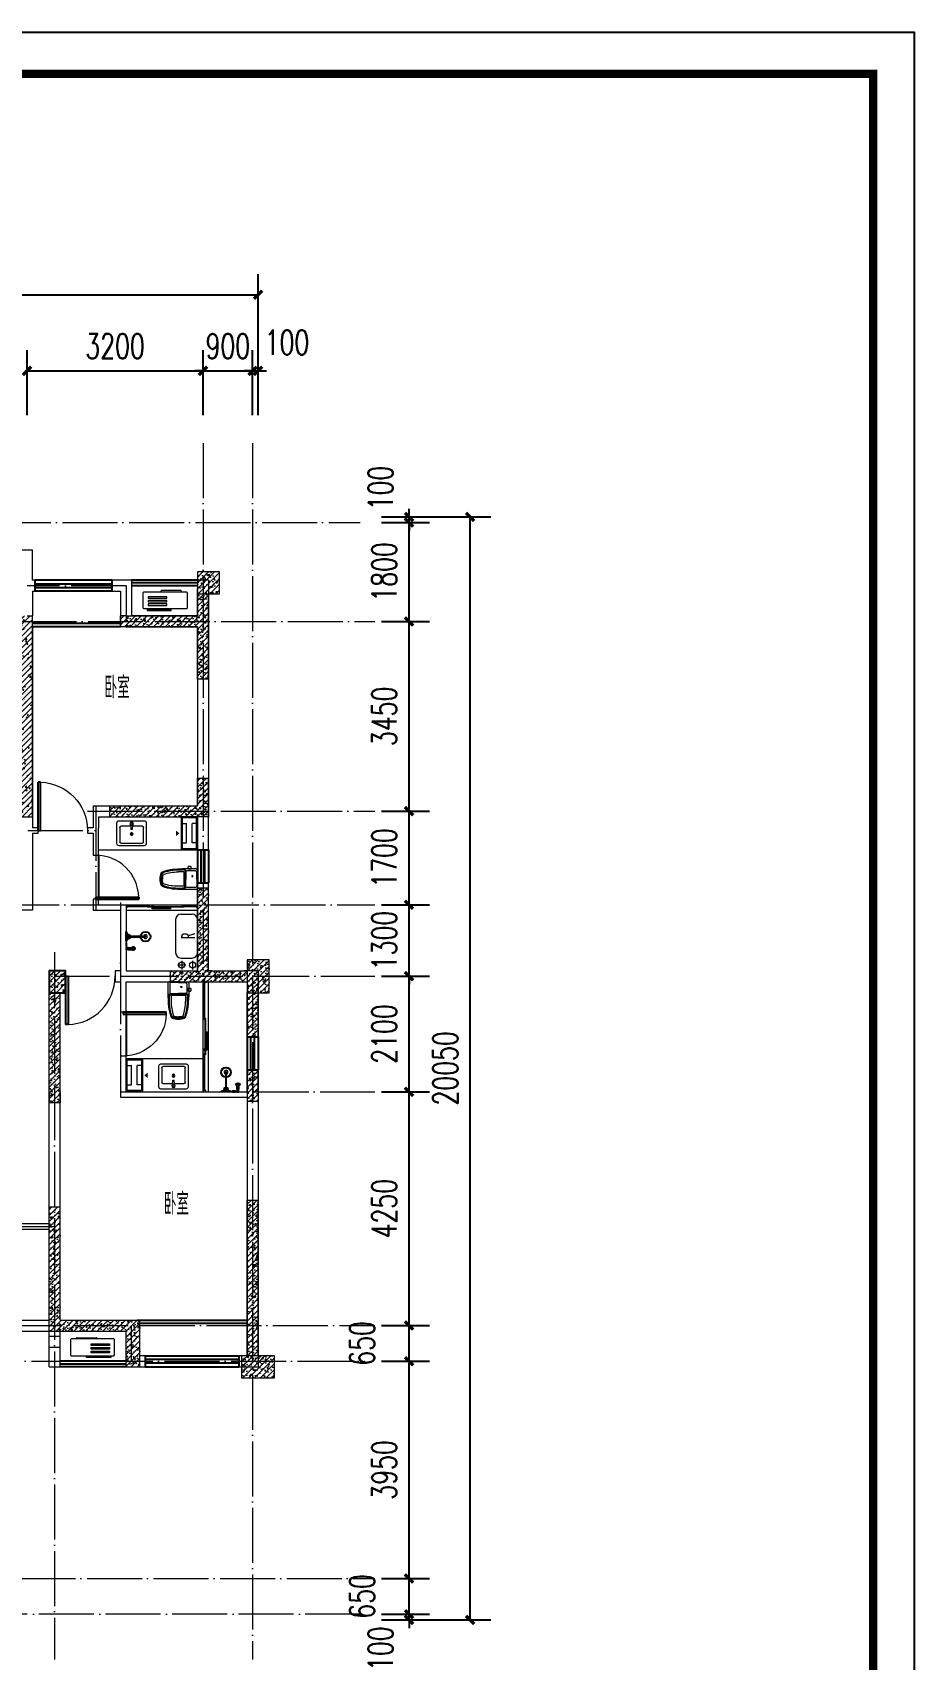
# Model space of a CAD drawing. Extents: x -50454 to 66757, y -11026 to 33524.
# Drawn here: x 50727 to 66757, y 3947 to 33524 of the extents above; entities that cross this region are included whole.
import ezdxf
from ezdxf.enums import TextEntityAlignment as Align

# ---------------------------------------------------------------- set-up
doc = ezdxf.new("R2010")
doc.units = 0
doc.header["$LTSCALE"] = 1000
doc.header["$MEASUREMENT"] = 0
doc.linetypes.add('DOTE', pattern=[2.42, 2, -0.2, 0.02, -0.2])
doc.layers.get('0').update_dxf_attribs({"linetype": 'CONTINUOUS'})
doc.layers.get('Defpoints').update_dxf_attribs({"linetype": 'CONTINUOUS'})
for name, color, linetype in [('COLUMN', 2, 'CONTINUOUS'), ('fd', 4, 'CONTINUOUS'), ('PUB_DIM', 3, 'CONTINUOUS'), ('PUB_TEXT', 7, 'CONTINUOUS'), ('PUB_TITLE', 4, 'CONTINUOUS'), ('RAIL', 163, 'CONTINUOUS'), ('WINDOW', 4, 'CONTINUOUS'), ('立面', 33, 'CONTINUOUS')]:
    doc.layers.add(name, color=color, linetype=linetype)
for name, color, linetype, lineweight in [('DOTE', 1, 'DOTE', 0), ('WALL', 2, 'CONTINUOUS', 20), ('五金', 136, 'CONTINUOUS', 9), ('剪力墙', 2, 'CONTINUOUS', 15), ('剪力墙填充', 8, 'CONTINUOUS', 15), ('家具', 9, 'CONTINUOUS', 9), ('洁具', 8, 'CONTINUOUS', 9), ('看线', 5, 'CONTINUOUS', 0)]:
    doc.layers.add(name, color=color, linetype=linetype, lineweight=lineweight)
doc.styles.add('_TCH_SPACE', font='SIMPLEX', dxfattribs={"bigfont": 'GBCBIG'})
doc.styles.add('DIM_FONT', font='SIMPLEX', dxfattribs={"width": 0.7, "bigfont": 'GBCBIG'})
doc.styles.add('HZ', font='SimSun.ttf', dxfattribs={"width": 0.8, "height": 1.2})
doc.dimstyles.new('DIMN150', dxfattribs={"dimscale": 1.5, "dimtxt": 300, "dimasz": 100, "dimexe": 250, "dimexo": 300, "dimgap": 150, "dimtad": 1, "dimdec": 0, "dimzin": 0, "dimdsep": 46, "dimtxsty": 'DIM_FONT', "dimblk": 'ARCHTICK', "dimcen": 0.09, "dimclrt": 7, "dimazin": 2, "dimtfac": 1, "dimtdec": 0, "dimtix": 1, "dimtmove": 2, "dimatfit": 3, "dimfxl": 0, "dimtolj": 1, "dimtzin": 0, "dimarcsym": 0})
pattern_1 = [(45, (-1550, -18500), (-53.03301, 53.03301), []), (50, (-1550, -18500), (215.17805, -18.82564), [22.5, -247.5]), (355, (-1550, -18500), (-41.6254, 225.6576), [18, -198]), (100.4514, (-1532.07, -18501.57), (173.5528, 206.8319), [19.1221, -210.3426]), (46.1842, (-1550, -18440), (320.1723, -49.6557), [33.75, -371.25]), (96.6356, (-1523.32, -18444.14), (280.3988, 292.2354), [28.683, -315.514]), (351.1842, (-1550, -18440), (280.3986, 292.2356), [27, -297]), (21, (-1520, -18455), (179.0721, -120.7857), [22.5, -247.5]), (326, (-1520, -18455), (72.9946, 217.545), [18, -198]), (71.4514, (-1505.08, -18465.07), (252.0668, 96.7591), [19.1221, -210.3426]), (37.5, (-1550, -18500), (3.64796, 99.86816), [0, -195.6, 0, -201, 0, -198.75]), (7.5, (-1550, -18500), (78.92086, 118.3235), [0, -114.6, 0, -191.1, 0, -75.75]), (327.5, (-1616.9, -18500), (160.14673, -6.76646), [0, -75, 0, -234, 0, -310.5]), (317.5, (-1646.9, -18500), (174.95585, 30.0315), [0, -97.5, 0, -155.4, 0, -220.5])]

# ---------------------------------------------------------------- blocks, each defined once
blk = doc.blocks.new('A$C37A63D83')
at = {"layer": '家具', "color": 8}
for p, q in [((152, 636), (128, 636)), ((136, 660), (323, 660)), ((229, 660), (136, 660)), ((162, 636), (152, 636)), ((162, 636), (229, 636)), ((297, 636), (229, 636)), ((297, 636), (307, 636)), ((307, 636), (331, 636)), ((49, 230), (49, 316)), ((99, 250), (99, 356)), ((360, 250), (360, 356)), ((38, 172), (42, 172)), ((38, 118), (42, 118)), ((40, 153), (40, 162)), ((40, 137), (40, 146)), ((40, 121), (40, 130)), ((49, 230), (229, 230)), ((49, 230), (91, 212)), ((49, 125), (49, 165)), ((54, 279), (54, 280)), ((63, 275), (58, 275)), ((63, 253), (63, 275)), ((76, 36), (76, 198)), ((81, 235), (229, 235)), ((91, 212), (229, 212)), ((99, 221), (229, 221)), ((229, 14), (99, 14)), ((229, 247), (103, 247)), ((111, 247), (229, 247)), ((229, 247), (356, 247)), ((348, 247), (229, 247)), ((378, 235), (229, 235)), ((409, 230), (229, 230)), ((360, 221), (229, 221)), ((368, 212), (229, 212)), ((229, 14), (360, 14)), ((409, 230), (368, 212)), ((382, 36), (382, 198)), ((396, 253), (396, 275)), ((396, 275), (400, 275))]:
    blk.add_line(p, q, dxfattribs=at)
at = {"layer": '家具'}
for p, q in [((409, 230), (409, 316)), ((0, 125), (0, 165)), ((38, 172), (7, 172)), ((38, 118), (7, 118)), ((40, 170), (40, 275)), ((40, 23), (40, 122)), ((229, 0), (63, 0)), ((229, 0), (396, 0)), ((405, 279), (405, 280)), ((418, 23), (418, 275))]:
    blk.add_line(p, q, dxfattribs=at)
at = {"layer": '家具', "color": 8}
blk.add_circle((176, 95), 11.4, dxfattribs=at)
at = {"layer": '家具'}
for centre, radius, start, end in [((979, 321), 939, 160.4627, 171.8238), ((107, 630), 13.5, 147.2649, 160.4629), ((159, 597), 75.7, 123.7473, 147.2649), ((217, 423), 257, 87.121, 112.8427), ((242, 423), 257, 67.1573, 92.879), ((300, 597), 75.7, 32.7351, 56.2527), ((346, 630), 13.5, 21.3401, 45.0457), ((352, 630), 13.5, 19.5371, 32.7351), ((-520, 321), 939, 8.1773, 19.5371), ((7035, 15), 7000, 176.3999, 177.8752), ((-6576, 15), 7000, 2.1248, 3.6001), ((7, 165), 7.2, 90, 180), ((7, 125), 7.2, 180, 270), ((63, 23), 22.5, 180, 270), ((396, 23), 22.5, 270, 0)]:
    blk.add_arc(centre, radius, start, end, dxfattribs=at)
at = {"layer": '家具', "color": 8}
for centre, radius, start, end in [((824, 353), 776, 158.6599, 172.4763), ((942, 340), 881, 161.7059, 184.2897), ((933, 353), 834, 161.5027, 179.8181), ((113, 630), 13.5, 134.9543, 158.6599), ((347, 396), 344, 131.9223, 134.9543), ((130, 611), 25.3, 94.6124, 166.2529), ((138, 626), 34, 87.4207, 128.0687), ((159, 612), 18, 109.1813, 161.5027), ((214, 386), 250, 86.5925, 104.1516), ((245, 386), 250, 75.8484, 93.4075), ((300, 612), 18, 18.4973, 70.8187), ((-474, 353), 834, 0.1819, 18.4973), ((321, 626), 34, 51.9313, 92.5793), ((329, 611), 25.3, 13.7471, 85.3876), ((112, 396), 344, 45.0457, 48.0777), ((-483, 340), 881, 355.7103, 18.2941), ((-365, 353), 776, 7.5237, 21.3401), ((545, 367), 499, 169.8851, 189.9823), ((-86, 367), 499, 350.0177, 10.1149), ((42, 165), 7.2, 0, 90), ((42, 125), 7.2, 270, 0), ((58, 279), 4.5, 180, 270), ((81, 253), 18, 180, 270), ((99, 198), 22.5, 90, 180), ((99, 36), 22.5, 180, 270), ((103, 250), 3.6, 180, 270), ((356, 250), 3.6, 270, 0), ((360, 198), 22.5, 0, 90), ((360, 36), 22.5, 270, 0), ((378, 253), 18, 270, 0), ((400, 279), 4.5, 270, 0)]:
    blk.add_arc(centre, radius, start, end, dxfattribs=at)
blk = doc.blocks.new('dfdsf')
at = {"layer": '家具'}
for p, q in [((-6119, -27345), (-6119, -27726)), ((-5626, -27307), (-6081, -27307)), ((-5588, -27726), (-5588, -27345)), ((-6081, -27765), (-5626, -27765))]:
    blk.add_line(p, q, dxfattribs=at)
at = {"layer": '家具', "color": 8}
for p, q in [((-6068, -27695), (-6068, -27428)), ((-6049, -27409), (-5869, -27409)), ((-5872, -27364), (-5886, -27364)), ((-5867, -27351), (-5876, -27341)), ((-5867, -27377), (-5876, -27387)), ((-5870, -27392), (-5866, -27466)), ((-5866, -27466), (-5841, -27466)), ((-5854, -27345), (-5854, -27332)), ((-5854, -27383), (-5854, -27396)), ((-5837, -27392), (-5841, -27466)), ((-5831, -27341), (-5840, -27350)), ((-5831, -27387), (-5840, -27377)), ((-5838, -27409), (-5658, -27409)), ((-5835, -27364), (-5821, -27364)), ((-5639, -27428), (-5639, -27695)), ((-5658, -27714), (-6049, -27714))]:
    blk.add_line(p, q, dxfattribs=at)
for centre, radius in [((-5854, -27364), 32.3), ((-5854, -27364), 18.8), ((-5855, -27549), 25.4), ((-5855, -27549), 16)]:
    blk.add_circle(centre, radius, dxfattribs=at)
at = {"layer": '家具'}
for centre, start, end in [((-6081, -27345), 90, 180), ((-5626, -27345), 0, 90), ((-6081, -27726), 180, 270), ((-5626, -27726), 270, 0)]:
    blk.add_arc(centre, 38.1, start, end, dxfattribs=at)
at = {"layer": '家具', "color": 8}
for centre, start, end in [((-6049, -27428), 90, 180), ((-5658, -27428), 0, 90), ((-6049, -27695), 180, 270), ((-5658, -27695), 270, 0)]:
    blk.add_arc(centre, 19.1, start, end, dxfattribs=at)
blk = doc.blocks.new('A$C4EB5717C')
at = {"layer": '家具', "color": 8}
for p, q in [((520, 110), (520, 120)), ((883, 100), (530, 100)), ((893, 120), (893, 110))]:
    blk.add_line(p, q, dxfattribs=at)
at = {"layer": '家具'}
blk.add_lwpolyline([(220, 120), (980, 120, 0.414214), (1000, 140), (1000, 410, 0.414214), (980, 430), (220, 430, 0.414214), (200, 410), (200, 140, 0.414214)], format="xyb", close=True, dxfattribs=at)
at = {"layer": '家具', "color": 8}
for points in [[(269, 459), (709, 459), (709, 444), (269, 444)], [(290, 372), (626, 372), (626, 343), (290, 343)], [(290, 306), (626, 306), (626, 277), (290, 277)], [(290, 240), (626, 240), (626, 211), (290, 211)]]:
    blk.add_lwpolyline(points, close=True, dxfattribs=at)
for centre, start, end in [((530, 110), 180, 270), ((883, 110), 270, 0)]:
    blk.add_arc(centre, 10, start, end, dxfattribs=at)
blk = doc.blocks.new('A$C6EA5130D')
at = {"layer": '五金', "lineweight": -3}
for p, q in [((85, 353), (85, 30)), ((95, 30), (95, 353)), ((68, 25), (68, 15)), ((111, 25), (111, 15)), ((291, 38), (291, 113)), ((321, 60), (291, 60)), ((321, 38), (321, 113))]:
    blk.add_line(p, q, dxfattribs=at)
at = {"layer": '五金', "color": 8}
for p, q in [((75, 22), (75, 15)), ((105, 25), (105, 15))]:
    blk.add_line(p, q, dxfattribs=at)
at = {"layer": '五金', "lineweight": -3}
for points in [[(175, 0), (5, 0), (5, 10), (34, 15), (80, 15)], [(62, 46), (52, 46), (52, 50), (62, 50)], [(75, 25), (62, 25), (62, 70), (85, 70)], [(95, 70), (118, 70), (118, 25), (105, 25)], [(100, 15), (145, 15), (175, 10), (175, 0)], [(118, 50), (128, 50), (128, 46), (118, 46)], [(294, 29), (294, 0), (317, 0), (317, 29)]]:
    blk.add_lwpolyline(points, dxfattribs=at)
for points in [[(59, 0), (59, 10), (121, 10), (121, 0)], [(261, 0), (261, 10), (205, 10), (205, 0)]]:
    blk.add_lwpolyline(points, close=True, dxfattribs=at)
at = {"layer": '五金', "color": 8}
for points in [[(80, 22), (75, 22), (75, 50), (85, 50)], [(95, 50), (105, 50), (105, 22), (100, 22)]]:
    blk.add_lwpolyline(points, dxfattribs=at)
blk.add_lwpolyline([(80, 10), (80, 30), (100, 30), (100, 10)], close=True, dxfattribs=at)
at = {"layer": '五金', "lineweight": -3}
blk.add_circle((90, 353), 89.5, dxfattribs=at)
at = {"layer": '五金', "color": 8}
for centre, radius in [((90, 353), 5), ((306, 87), 15), ((306, 38), 15)]:
    blk.add_circle(centre, radius, dxfattribs=at)
for centre, radius, start, end in [((90, 353), 35, 278.2132, 261.7868), ((90, 353), 9, 303.749, 236.251), ((306, 87), 17, 331.9275, 208.0725), ((306, 38), 17, 151.9275, 226.6641), ((306, 38), 17, 313.3359, 28.0725)]:
    blk.add_arc(centre, radius, start, end, dxfattribs=at)
at = {"layer": '五金', "lineweight": -3}
for centre, start, end in [((274, 107), 19.6733, 73.5819), ((337, 107), 106.4181, 160.3267)]:
    blk.add_arc(centre, 17.7, start, end, dxfattribs=at)
at = {"layer": '五金', "lineweight": -3, "extrusion": (0, 0, -1)}
for centre, major_axis, ratio, start_param, end_param in [((306, 136), (33.6, 0), 0.612909, 2.761972, 6.662806), ((306, 126), (-31.4, 0), 0.47884, -1.072899, 4.214492)]:
    blk.add_ellipse(centre, major_axis=major_axis, ratio=ratio, start_param=start_param, end_param=end_param, dxfattribs=at)
blk = doc.blocks.new('A$C0032228E')
at = {"layer": 'fd'}
blk.add_lwpolyline([(302, 0, 100, 0, 0), (302, 62, 0, 0, 0)], format="xyseb", dxfattribs=at)
at = {"layer": '家具'}
for p, q in [((123, 372), (123, 295)), ((477, 372), (477, 295)), ((477, 295), (123, 295)), ((477, 189), (123, 189)), ((123, 112), (123, 189)), ((477, 112), (477, 189))]:
    blk.add_line(p, q, dxfattribs=at)
for points in [[(600, 392), (0, 392), (0, 92), (600, 92)], [(580, 372), (20, 372), (20, 112), (580, 112)]]:
    blk.add_lwpolyline(points, close=True, dxfattribs=at)
blk = doc.blocks.new('A$C198771BE')
at = {"layer": '洁具'}
for p, q in [((0, 750), (0, 150)), ((100, 850), (300, 850)), ((400, 750), (400, 150)), ((100, 50), (300, 50))]:
    blk.add_line(p, q, dxfattribs=at)
for centre, start, end in [((100, 750), 90, 180), ((300, 750), 0, 90), ((100, 150), 180, 270), ((300, 150), 270, 0)]:
    blk.add_arc(centre, 100, start, end, dxfattribs=at)
at = {"layer": '洁具', "style": 'HZ', "width": 0.7}
blk.add_text('R', height=250, rotation=90, dxfattribs=at).set_placement((350, 393))
blk = doc.blocks.new('_ArchTick')
at = {"color": 0, "linetype": 'ByBlock', "const_width": 0.4}
blk.add_lwpolyline([(-0.5, -0.5), (0.5, 0.5)], dxfattribs=at)
blk = doc.blocks.new('*D26')
at = {"layer": 'Defpoints', "color": 0}
for p in [(57072, 24718), (58681, 24718), (57072, 4668)]:
    blk.add_point(p, dxfattribs=at)
at = {"layer": 'PUB_DIM', "color": 0, "lineweight": -2}
for p, q in [((57522, 24718), (59056, 24718)), ((58681, 4668), (58681, 24718)), ((57522, 4668), (59056, 4668))]:
    blk.add_line(p, q, dxfattribs=at)
at = {"layer": 'PUB_DIM', "color": 0, "lineweight": -2, "xscale": 150, "yscale": 150, "zscale": 150}
for p, rotation in [((58681, 24718), 90), ((58681, 4668), 270)]:
    blk.add_blockref('_ArchTick', p, dxfattribs=dict(at, rotation=rotation))
at = {"layer": 'PUB_DIM', "color": 7, "insert": (58231, 14693), "char_height": 450, "attachment_point": 5, "rotation": 90, "style": 'DIM_FONT'}
blk.add_mtext('\\A1;20050', dxfattribs=at)
blk = doc.blocks.new('*D28')
at = {"layer": 'Defpoints', "color": 0}
for p in [(54827, 28757), (18727, 26793), (54827, 26793)]:
    blk.add_point(p, dxfattribs=at)
at = {"layer": 'PUB_DIM', "color": 0, "lineweight": -2}
for p, q in [((18727, 27243), (18727, 29132)), ((54827, 27243), (54827, 29132)), ((18727, 28757), (54827, 28757))]:
    blk.add_line(p, q, dxfattribs=at)
at = {"layer": 'PUB_DIM', "color": 0, "lineweight": -2, "xscale": 150, "yscale": 150, "zscale": 150, "rotation": 180}
blk.add_blockref('_ArchTick', (18727, 28757), dxfattribs=at)
at = {"layer": 'PUB_DIM', "color": 0, "lineweight": -2, "xscale": 150, "yscale": 150, "zscale": 150}
blk.add_blockref('_ArchTick', (54827, 28757), dxfattribs=at)
at = {"layer": 'PUB_DIM', "color": 7, "insert": (36777, 29207), "char_height": 450, "attachment_point": 5, "style": 'DIM_FONT'}
blk.add_mtext('\\A1;36100', dxfattribs=at)
blk = doc.blocks.new('*D52')
at = {"layer": 'Defpoints', "color": 0}
for p in [(56622, 24718), (56622, 24618), (57570, 24718)]:
    blk.add_point(p, dxfattribs=at)
at = {"layer": 'PUB_DIM', "color": 0, "lineweight": -2}
for p, q in [((57570, 24718), (57570, 24868)), ((57072, 24718), (57945, 24718)), ((57072, 24618), (57945, 24618)), ((57570, 24618), (57570, 24718)), ((57570, 24618), (57570, 24468))]:
    blk.add_line(p, q, dxfattribs=at)
at = {"layer": 'PUB_DIM', "color": 0, "lineweight": -2, "xscale": 150, "yscale": 150, "zscale": 150}
for p, rotation in [((57570, 24718), 270), ((57570, 24618), 90)]:
    blk.add_blockref('_ArchTick', p, dxfattribs=dict(at, rotation=rotation))
at = {"layer": 'PUB_DIM', "color": 7, "insert": (57053, 25243), "char_height": 450, "attachment_point": 5, "rotation": 90, "style": 'DIM_FONT'}
blk.add_mtext('\\A1;100', dxfattribs=at)
blk = doc.blocks.new('*D53')
at = {"layer": 'Defpoints', "color": 0}
for p in [(56622, 24618), (57570, 24618), (56622, 22818)]:
    blk.add_point(p, dxfattribs=at)
at = {"layer": 'PUB_DIM', "color": 0, "lineweight": -2}
for p, q in [((57072, 24618), (57945, 24618)), ((57570, 22818), (57570, 24618)), ((57072, 22818), (57945, 22818))]:
    blk.add_line(p, q, dxfattribs=at)
at = {"layer": 'PUB_DIM', "color": 0, "lineweight": -2, "xscale": 150, "yscale": 150, "zscale": 150}
for p, rotation in [((57570, 24618), 90), ((57570, 22818), 270)]:
    blk.add_blockref('_ArchTick', p, dxfattribs=dict(at, rotation=rotation))
at = {"layer": 'PUB_DIM', "color": 7, "insert": (57120, 23718), "char_height": 450, "attachment_point": 5, "rotation": 90, "style": 'DIM_FONT'}
blk.add_mtext('\\A1;1800', dxfattribs=at)
blk = doc.blocks.new('*D54')
at = {"layer": 'Defpoints', "color": 0}
for p in [(56622, 22818), (57570, 22818), (56622, 19368)]:
    blk.add_point(p, dxfattribs=at)
at = {"layer": 'PUB_DIM', "color": 0, "lineweight": -2}
for p, q in [((57072, 22818), (57945, 22818)), ((57570, 19368), (57570, 22818)), ((57072, 19368), (57945, 19368))]:
    blk.add_line(p, q, dxfattribs=at)
at = {"layer": 'PUB_DIM', "color": 0, "lineweight": -2, "xscale": 150, "yscale": 150, "zscale": 150}
for p, rotation in [((57570, 22818), 90), ((57570, 19368), 270)]:
    blk.add_blockref('_ArchTick', p, dxfattribs=dict(at, rotation=rotation))
at = {"layer": 'PUB_DIM', "color": 7, "insert": (57120, 21093), "char_height": 450, "attachment_point": 5, "rotation": 90, "style": 'DIM_FONT'}
blk.add_mtext('\\A1;3450', dxfattribs=at)
blk = doc.blocks.new('*D55')
at = {"layer": 'Defpoints', "color": 0}
for p in [(56622, 19368), (57570, 19368), (56622, 17668)]:
    blk.add_point(p, dxfattribs=at)
at = {"layer": 'PUB_DIM', "color": 0, "lineweight": -2}
for p, q in [((57072, 19368), (57945, 19368)), ((57570, 17668), (57570, 19368)), ((57072, 17668), (57945, 17668))]:
    blk.add_line(p, q, dxfattribs=at)
at = {"layer": 'PUB_DIM', "color": 0, "lineweight": -2, "xscale": 150, "yscale": 150, "zscale": 150}
for p, rotation in [((57570, 19368), 90), ((57570, 17668), 270)]:
    blk.add_blockref('_ArchTick', p, dxfattribs=dict(at, rotation=rotation))
at = {"layer": 'PUB_DIM', "color": 7, "insert": (57120, 18518), "char_height": 450, "attachment_point": 5, "rotation": 90, "style": 'DIM_FONT'}
blk.add_mtext('\\A1;1700', dxfattribs=at)
blk = doc.blocks.new('*D56')
at = {"layer": 'Defpoints', "color": 0}
for p in [(56622, 17668), (57570, 17668), (56622, 16368)]:
    blk.add_point(p, dxfattribs=at)
at = {"layer": 'PUB_DIM', "color": 0, "lineweight": -2}
for p, q in [((57570, 17668), (57570, 17818)), ((57072, 17668), (57945, 17668)), ((57570, 16368), (57570, 17668)), ((57072, 16368), (57945, 16368)), ((57570, 16368), (57570, 16218))]:
    blk.add_line(p, q, dxfattribs=at)
at = {"layer": 'PUB_DIM', "color": 0, "lineweight": -2, "xscale": 150, "yscale": 150, "zscale": 150}
for p, rotation in [((57570, 17668), 270), ((57570, 16368), 90)]:
    blk.add_blockref('_ArchTick', p, dxfattribs=dict(at, rotation=rotation))
at = {"layer": 'PUB_DIM', "color": 7, "insert": (57120, 17018), "char_height": 450, "attachment_point": 5, "rotation": 90, "style": 'DIM_FONT'}
blk.add_mtext('\\A1;1300', dxfattribs=at)
blk = doc.blocks.new('*D57')
at = {"layer": 'Defpoints', "color": 0}
for p in [(56622, 16368), (57570, 16368), (56622, 14268)]:
    blk.add_point(p, dxfattribs=at)
at = {"layer": 'PUB_DIM', "color": 0, "lineweight": -2}
for p, q in [((57072, 16368), (57945, 16368)), ((57570, 14268), (57570, 16368)), ((57072, 14268), (57945, 14268))]:
    blk.add_line(p, q, dxfattribs=at)
at = {"layer": 'PUB_DIM', "color": 0, "lineweight": -2, "xscale": 150, "yscale": 150, "zscale": 150}
for p, rotation in [((57570, 16368), 90), ((57570, 14268), 270)]:
    blk.add_blockref('_ArchTick', p, dxfattribs=dict(at, rotation=rotation))
at = {"layer": 'PUB_DIM', "color": 7, "insert": (57120, 15318), "char_height": 450, "attachment_point": 5, "rotation": 90, "style": 'DIM_FONT'}
blk.add_mtext('\\A1;2100', dxfattribs=at)
blk = doc.blocks.new('*D58')
at = {"layer": 'Defpoints', "color": 0}
for p in [(56622, 14268), (57570, 14268), (56622, 10018)]:
    blk.add_point(p, dxfattribs=at)
at = {"layer": 'PUB_DIM', "color": 0, "lineweight": -2}
for p, q in [((57072, 14268), (57945, 14268)), ((57570, 10018), (57570, 14268)), ((57072, 10018), (57945, 10018))]:
    blk.add_line(p, q, dxfattribs=at)
at = {"layer": 'PUB_DIM', "color": 0, "lineweight": -2, "xscale": 150, "yscale": 150, "zscale": 150}
for p, rotation in [((57570, 14268), 90), ((57570, 10018), 270)]:
    blk.add_blockref('_ArchTick', p, dxfattribs=dict(at, rotation=rotation))
at = {"layer": 'PUB_DIM', "color": 7, "insert": (57120, 12143), "char_height": 450, "attachment_point": 5, "rotation": 90, "style": 'DIM_FONT'}
blk.add_mtext('\\A1;4250', dxfattribs=at)
blk = doc.blocks.new('*D59')
at = {"layer": 'Defpoints', "color": 0}
for p in [(56622, 10018), (57570, 10018), (56622, 9368)]:
    blk.add_point(p, dxfattribs=at)
at = {"layer": 'PUB_DIM', "color": 0, "lineweight": -2}
for p, q in [((57072, 10018), (57945, 10018)), ((57570, 9368), (57570, 10018)), ((57072, 9368), (57945, 9368))]:
    blk.add_line(p, q, dxfattribs=at)
at = {"layer": 'PUB_DIM', "color": 0, "lineweight": -2, "xscale": 150, "yscale": 150, "zscale": 150}
for p, rotation in [((57570, 10018), 90), ((57570, 9368), 270)]:
    blk.add_blockref('_ArchTick', p, dxfattribs=dict(at, rotation=rotation))
at = {"layer": 'PUB_DIM', "color": 7, "insert": (56719, 9693), "char_height": 450, "attachment_point": 5, "rotation": 90, "style": 'DIM_FONT'}
blk.add_mtext('\\A1;650', dxfattribs=at)
blk = doc.blocks.new('*D60')
at = {"layer": 'Defpoints', "color": 0}
for p in [(56622, 9368), (57570, 9368), (56622, 5418)]:
    blk.add_point(p, dxfattribs=at)
at = {"layer": 'PUB_DIM', "color": 0, "lineweight": -2}
for p, q in [((57072, 9368), (57945, 9368)), ((57570, 5418), (57570, 9368)), ((57072, 5418), (57945, 5418))]:
    blk.add_line(p, q, dxfattribs=at)
at = {"layer": 'PUB_DIM', "color": 0, "lineweight": -2, "xscale": 150, "yscale": 150, "zscale": 150}
for p, rotation in [((57570, 9368), 90), ((57570, 5418), 270)]:
    blk.add_blockref('_ArchTick', p, dxfattribs=dict(at, rotation=rotation))
at = {"layer": 'PUB_DIM', "color": 7, "insert": (57120, 7393), "char_height": 450, "attachment_point": 5, "rotation": 90, "style": 'DIM_FONT'}
blk.add_mtext('\\A1;3950', dxfattribs=at)
blk = doc.blocks.new('*D61')
at = {"layer": 'Defpoints', "color": 0}
for p in [(56622, 5418), (57570, 5418), (56622, 4768)]:
    blk.add_point(p, dxfattribs=at)
at = {"layer": 'PUB_DIM', "color": 0, "lineweight": -2}
for p, q in [((57072, 5418), (57945, 5418)), ((57570, 4768), (57570, 5418)), ((57072, 4768), (57945, 4768))]:
    blk.add_line(p, q, dxfattribs=at)
at = {"layer": 'PUB_DIM', "color": 0, "lineweight": -2, "xscale": 150, "yscale": 150, "zscale": 150}
for p, rotation in [((57570, 5418), 90), ((57570, 4768), 270)]:
    blk.add_blockref('_ArchTick', p, dxfattribs=dict(at, rotation=rotation))
at = {"layer": 'PUB_DIM', "color": 7, "insert": (56719, 5093), "char_height": 450, "attachment_point": 5, "rotation": 90, "style": 'DIM_FONT'}
blk.add_mtext('\\A1;650', dxfattribs=at)
blk = doc.blocks.new('*D62')
at = {"layer": 'Defpoints', "color": 0}
for p in [(56622, 4768), (57570, 4768), (56622, 4668)]:
    blk.add_point(p, dxfattribs=at)
at = {"layer": 'PUB_DIM', "color": 0, "lineweight": -2}
for p, q in [((57072, 4768), (57945, 4768)), ((57570, 4768), (57570, 4918)), ((57570, 4668), (57570, 4768)), ((57072, 4668), (57945, 4668)), ((57570, 4668), (57570, 4518))]:
    blk.add_line(p, q, dxfattribs=at)
at = {"layer": 'PUB_DIM', "color": 0, "lineweight": -2, "xscale": 150, "yscale": 150, "zscale": 150}
for p, rotation in [((57570, 4768), 270), ((57570, 4668), 90)]:
    blk.add_blockref('_ArchTick', p, dxfattribs=dict(at, rotation=rotation))
at = {"layer": 'PUB_DIM', "color": 7, "insert": (57053, 4143), "char_height": 450, "attachment_point": 5, "rotation": 90, "style": 'DIM_FONT'}
blk.add_mtext('\\A1;100', dxfattribs=at)
blk = doc.blocks.new('*D63')
at = {"layer": 'Defpoints', "color": 0}
for p in [(54827, 27373), (54727, 26118), (54827, 26118)]:
    blk.add_point(p, dxfattribs=at)
at = {"layer": 'PUB_DIM', "color": 0, "lineweight": -2}
for p, q in [((54727, 26568), (54727, 27748)), ((54827, 26568), (54827, 27748)), ((54727, 27373), (54577, 27373)), ((54727, 27373), (54827, 27373)), ((54827, 27373), (54977, 27373))]:
    blk.add_line(p, q, dxfattribs=at)
at = {"layer": 'PUB_DIM', "color": 0, "lineweight": -2, "xscale": 150, "yscale": 150, "zscale": 150}
blk.add_blockref('_ArchTick', (54727, 27373), dxfattribs=at)
at = {"layer": 'PUB_DIM', "color": 0, "lineweight": -2, "xscale": 150, "yscale": 150, "zscale": 150, "rotation": 180}
blk.add_blockref('_ArchTick', (54827, 27373), dxfattribs=at)
at = {"layer": 'PUB_DIM', "color": 7, "insert": (55352, 27891), "char_height": 450, "attachment_point": 5, "style": 'DIM_FONT'}
blk.add_mtext('\\A1;100', dxfattribs=at)
blk = doc.blocks.new('*D64')
at = {"layer": 'Defpoints', "color": 0}
for p in [(54727, 27373), (53827, 26118), (54727, 26118)]:
    blk.add_point(p, dxfattribs=at)
at = {"layer": 'PUB_DIM', "color": 0, "lineweight": -2}
for p, q in [((53827, 26568), (53827, 27748)), ((54727, 26568), (54727, 27748)), ((53827, 27373), (53677, 27373)), ((53827, 27373), (54727, 27373)), ((54727, 27373), (54877, 27373))]:
    blk.add_line(p, q, dxfattribs=at)
at = {"layer": 'PUB_DIM', "color": 0, "lineweight": -2, "xscale": 150, "yscale": 150, "zscale": 150}
blk.add_blockref('_ArchTick', (53827, 27373), dxfattribs=at)
at = {"layer": 'PUB_DIM', "color": 0, "lineweight": -2, "xscale": 150, "yscale": 150, "zscale": 150, "rotation": 180}
blk.add_blockref('_ArchTick', (54727, 27373), dxfattribs=at)
at = {"layer": 'PUB_DIM', "color": 7, "insert": (54277, 27823), "char_height": 450, "attachment_point": 5, "style": 'DIM_FONT'}
blk.add_mtext('\\A1;900', dxfattribs=at)
blk = doc.blocks.new('*D65')
at = {"layer": 'Defpoints', "color": 0}
for p in [(53827, 27373), (50627, 26118), (53827, 26118)]:
    blk.add_point(p, dxfattribs=at)
at = {"layer": 'PUB_DIM', "color": 0, "lineweight": -2}
for p, q in [((50627, 26568), (50627, 27748)), ((53827, 26568), (53827, 27748)), ((50627, 27373), (53827, 27373))]:
    blk.add_line(p, q, dxfattribs=at)
at = {"layer": 'PUB_DIM', "color": 0, "lineweight": -2, "xscale": 150, "yscale": 150, "zscale": 150, "rotation": 180}
blk.add_blockref('_ArchTick', (50627, 27373), dxfattribs=at)
at = {"layer": 'PUB_DIM', "color": 0, "lineweight": -2, "xscale": 150, "yscale": 150, "zscale": 150}
blk.add_blockref('_ArchTick', (53827, 27373), dxfattribs=at)
at = {"layer": 'PUB_DIM', "color": 7, "insert": (52227, 27823), "char_height": 450, "attachment_point": 5, "style": 'DIM_FONT'}
blk.add_mtext('\\A1;3200', dxfattribs=at)
blk = doc.blocks.new('$DorLib2D$00000001')
for p, q in [((0.45, 0.975), (0.5, 0.975)), ((0.45, 0), (0.45, 0.975)), ((0.5, 0), (0.5, 0.975)), ((0.5, 0), (0.45, 0))]:
    blk.add_line(p, q)
at = {"lineweight": 13}
blk.add_arc((0.475, 0), 0.975, 91.4693, 180, dxfattribs=at)
blk = doc.blocks.new('$TCHSYS$WIN2D')
for p, q in [((-0.5, 0.5), (0.5, 0.5)), ((-0.5, 0.5), (-0.5, -0.5)), ((0.5, 0.5), (0.5, -0.5)), ((0.5, 0.167), (-0.5, 0.167)), ((0.5, -0.167), (-0.5, -0.167)), ((-0.5, -0.5), (0.5, -0.5))]:
    blk.add_line(p, q)
blk = doc.blocks.new('_FZHK')
blk.add_lwpolyline([(-0.5, -0.5), (0.5, -0.5), (0.5, 0.5), (-0.5, 0.5)], close=True)
blk = doc.blocks.new('A$C29B03321')
at = {"layer": '剪力墙填充'}
h = blk.add_hatch(dxfattribs=at)
h.set_pattern_fill('钢筋混凝土', color=256, scale=30, style=0)
h.set_pattern_definition(pattern_1)
h.paths.add_polyline_path([(34700, 750), (34300, 750), (34300, 450), (34300, 450), (34300, 350), (34700, 350)])
h = blk.add_hatch(dxfattribs=at)
h.set_pattern_fill('钢筋混凝土', color=256, scale=30, style=0)
h.set_pattern_definition(pattern_1)
h.paths.add_polyline_path([(34500, -150), (34500, 350), (34300, 350), (34300, -50), (33000, -50), (32900, -50), (32900, -250), (33000, -250), (34300, -250), (34300, -1200), (34500, -1200)])
h = blk.add_hatch(dxfattribs=at)
h.set_pattern_fill('钢筋混凝土', color=256, scale=30, style=0)
h.set_pattern_definition(pattern_1)
h.paths.add_polyline_path([(31200, -50), (30550, -50), (30550, -250), (31100, -250), (31100, -2550), (31100, -3700), (31300, -3700), (31300, -2550), (31300, -250), (31300, -50)])
h = blk.add_hatch(dxfattribs=at)
h.set_pattern_fill('钢筋混凝土', color=256, scale=30, style=0)
h.set_pattern_definition(pattern_1)
h.paths.add_polyline_path([(34500, -3600), (34500, -3700), (34300, -3700), (32700, -3700), (32700, -3500), (34300, -3500), (34300, -3000), (34500, -3000)])
h = blk.add_hatch(dxfattribs=at)
h.set_pattern_fill('钢筋混凝土', color=256, scale=30, style=0)
h.set_pattern_definition(pattern_1)
h.paths.add_polyline_path([(34300, -5400), (34300, -5000), (34500, -5000), (34500, -5400), (34500, -6700), (33800, -6700), (33800, -6500), (34300, -6500)])
h = blk.add_hatch(dxfattribs=at)
h.set_pattern_fill('钢筋混凝土', color=256, scale=30, style=0)
h.set_pattern_definition(pattern_1)
h.paths.add_polyline_path([(31900, -6500), (31600, -6500), (31600, -6900), (31900, -6900)])
h = blk.add_hatch(dxfattribs=at)
h.set_pattern_fill('钢筋混凝土', color=256, scale=30, style=0)
h.set_pattern_definition([(45, (-1550, -18500), (-53.03301, 53.03301), []), (50, (-1550, -18500), (215.17805, -18.82564), [22.5, -247.5]), (355, (-1550, -18500), (-41.6254, 225.6576), [18, -198]), (100.4514, (-1532.07, -18501.57), (173.5528, 206.8319), [19.122, -210.3426]), (46.1842, (-1550, -18440), (320.1723, -49.6557), [33.75, -371.25]), (96.6356, (-1523.32, -18444.14), (280.3988, 292.2354), [28.683, -315.514]), (351.1842, (-1550, -18440), (280.3986, 292.2356), [27, -297]), (21, (-1520, -18455), (179.0721, -120.7857), [22.5, -247.5]), (326, (-1520, -18455), (72.9946, 217.545), [18, -198]), (71.4514, (-1505.08, -18465.07), (252.0668, 96.7591), [19.122, -210.3426]), (37.5, (-1550, -18500), (3.64796, 99.86816), [0, -195.6, 0, -201, 0, -198.75]), (7.5, (-1550, -18500), (78.92086, 118.3235), [0, -114.6, 0, -191.1, 0, -75.75]), (327.5, (-1616.9, -18500), (160.14673, -6.76646), [0, -75, 0, -234, 0, -310.5]), (317.5, (-1646.9, -18500), (174.95585, 30.0315), [0, -97.5, 0, -155.4, 0, -220.5])])
h.paths.add_polyline_path([(35200, -6500), (34500, -6500), (34500, -6700), (35200, -6700)])
h = blk.add_hatch(dxfattribs=at)
h.set_pattern_fill('钢筋混凝土', color=256, scale=30, style=0)
h.set_pattern_definition(pattern_1)
h.paths.add_polyline_path([(35600, -6300), (35200, -6300), (35200, -6900), (35600, -6900)])
h = blk.add_hatch(dxfattribs=at)
h.set_pattern_fill('钢筋混凝土', color=256, scale=30, style=0)
h.set_pattern_definition(pattern_1)
h.paths.add_polyline_path([(31800, -6900), (31600, -6900), (31600, -8700), (31600, -8900), (31800, -8900), (31800, -8700)])
h = blk.add_hatch(dxfattribs=at)
h.set_pattern_fill('钢筋混凝土', color=256, scale=30, style=0)
h.set_pattern_definition(pattern_1)
h.paths.add_polyline_path([(35400, -8300), (35200, -8300), (35200, -8875), (35400, -8875)])
h.paths.add_polyline_path([(35200, -7700), (35400, -7700), (35400, -6900), (35200, -6900)])
h = blk.add_hatch(dxfattribs=at)
h.set_pattern_fill('钢筋混凝土', color=256, scale=30, style=0)
h.set_pattern_definition(pattern_1)
h.paths.add_polyline_path([(31800, -12850), (33250, -12850), (33250, -13700), (33000, -13700), (33000, -13050), (31600, -13050), (31600, -10800), (31800, -10800)])
h = blk.add_hatch(dxfattribs=at)
h.set_pattern_fill('钢筋混凝土', color=256, scale=30, style=0)
h.set_pattern_definition(pattern_1)
h.paths.add_polyline_path([(35400, -10850), (35400, -10675), (35200, -10675), (35200, -10850), (35200, -13500), (35400, -13500)])
h = blk.add_hatch(dxfattribs=at)
h.set_pattern_fill('钢筋混凝土', color=256, scale=30, style=0)
h.set_pattern_definition(pattern_1)
h.paths.add_polyline_path([(35700, -13500), (35100, -13500), (35100, -13900), (35700, -13900)])
at = {"layer": '剪力墙'}
for p, q in [((34300, 750), (34300, 350)), ((34700, 750), (34300, 750)), ((34700, 350), (34700, 750)), ((34300, -50), (34300, 450)), ((34300, 350), (34700, 350)), ((34500, -150), (34500, 350)), ((31200, -50), (31300, -50)), ((31300, -250), (31300, -50)), ((31300, -2550), (31300, -250)), ((32900, -250), (32900, -50)), ((33000, -50), (32900, -50)), ((33000, -250), (32900, -250)), ((33000, -50), (34300, -50)), ((33000, -250), (34300, -250)), ((34300, -1200), (34300, -250)), ((34500, -1200), (34500, -150)), ((34500, -1200), (34300, -1200)), ((31300, -3700), (31300, -2550)), ((34300, -3000), (34500, -3000)), ((34300, -3500), (34300, -3000)), ((34500, -3600), (34500, -3000)), ((32700, -3500), (32700, -3700)), ((32700, -3500), (34300, -3500)), ((31100, -3700), (31300, -3700)), ((32700, -3700), (34300, -3700)), ((34500, -3700), (34300, -3700)), ((34500, -3600), (34500, -3700)), ((34500, -5000), (34300, -5000)), ((34300, -5400), (34300, -5000)), ((34500, -5400), (34500, -5000)), ((34300, -6500), (34300, -5400)), ((34500, -6500), (34500, -5400)), ((31600, -6500), (31600, -6900)), ((31900, -6500), (31600, -6500)), ((31900, -6900), (31900, -6500)), ((33800, -6500), (33800, -6700)), ((33800, -6500), (34300, -6500)), ((34500, -6500), (35200, -6500)), ((35600, -6300), (35200, -6300)), ((35200, -6300), (35200, -6900)), ((35600, -6900), (35600, -6300)), ((33800, -6700), (35200, -6700)), ((31600, -8700), (31600, -6900)), ((31600, -6900), (31900, -6900)), ((31800, -8700), (31800, -6900)), ((35200, -7700), (35200, -6900)), ((35200, -6900), (35600, -6900)), ((35400, -7700), (35400, -6900)), ((35200, -7700), (35400, -7700)), ((35200, -8700), (35200, -8300)), ((35200, -8300), (35400, -8300)), ((35400, -8700), (35400, -8300)), ((31600, -8700), (31600, -8900)), ((31800, -8700), (31800, -8900)), ((35200, -8700), (35200, -8875)), ((35400, -8700), (35400, -8875)), ((31800, -8900), (31600, -8900)), ((35400, -8875), (35200, -8875)), ((31800, -10800), (31600, -10800)), ((31600, -13050), (31600, -10800)), ((31800, -12850), (31800, -10800)), ((35400, -10675), (35200, -10675)), ((35200, -10850), (35200, -10675)), ((35200, -13500), (35200, -10850)), ((35400, -10850), (35400, -10675)), ((35400, -13500), (35400, -10850)), ((31800, -12850), (33250, -12850)), ((33250, -13700), (33250, -12850)), ((31600, -13050), (33000, -13050)), ((33000, -13700), (33000, -13050)), ((35100, -13500), (35100, -13900)), ((35700, -13500), (35100, -13500)), ((35700, -13900), (35700, -13500)), ((33000, -13700), (33250, -13700)), ((35100, -13900), (35700, -13900))]:
    blk.add_line(p, q, dxfattribs=at)

msp = doc.modelspace()

# ---------------------------------------------------------------- linework, layer by layer
at = {"layer": 'DOTE', "ltscale": 0.5}
for p, q in [((53827.4, 26061.9), (53827.4, 16368)), ((54727.4, 26061.9), (54727.4, 3947.3)), ((16180.6, 24618), (56680.6, 24618)), ((52427.4, 23468), (50627.4, 23468)), ((52427.4, 23468), (52427.4, 22818)), ((44478, 22818), (56946.2, 22818)), ((51727.4, 19368), (56946.2, 19368)), ((51877.4, 19468), (51877.4, 17568)), ((50640.5, 19018), (51877.5, 19018)), ((50212.4, 17668), (56946.2, 17668)), ((52327.4, 17709.2), (52327.4, 14268)), ((51127.4, 16806.7), (51127.4, 3947.3)), ((51127.4, 16368), (56946.2, 16368)), ((52327.4, 14268), (56946.2, 14268)), ((46627.4, 11818), (51127.4, 11818)), ((46627.4, 10018), (56946.2, 10018)), ((52527.4, 9368), (52527.4, 10018)), ((16825.9, 9368), (56767.7, 9368)), ((40827.4, 5418), (56946.2, 5418)), ((56682.2, 4768), (16180.6, 4768))]:
    msp.add_line(p, q, dxfattribs=at)
at = {"layer": 'PUB_TITLE'}
msp.add_lwpolyline([(3756.9, -11025.8), (66756.9, -11025.8), (66756.9, 33524.2), (3756.9, 33524.2)], close=True, dxfattribs=at)
at = {"layer": 'PUB_TITLE', "const_width": 150}
msp.add_lwpolyline([(7506.9, -10275.8), (66006.9, -10275.8), (66006.9, 32774.2), (7506.9, 32774.2)], close=True, dxfattribs=at)
at = {"layer": 'RAIL'}
for p, q in [((53727.4, 23568), (52527.4, 23568)), ((53727.4, 23518), (52527.4, 23518)), ((53727.4, 23468), (52527.4, 23468)), ((52427.4, 9368), (51227.4, 9368)), ((52427.4, 9318), (51227.4, 9318)), ((52427.4, 9268), (51227.4, 9268))]:
    msp.add_line(p, q, dxfattribs=at)
at = {"layer": 'WALL'}
for p, q in [((50527.4, 24118), (50727.4, 24118)), ((50727.4, 23568), (50727.4, 24118)), ((50777.4, 23568), (50727.4, 23568)), ((50727.4, 23368), (50727.4, 22918)), ((50727.4, 23368), (50777.4, 23368)), ((50777.4, 23368), (50777.4, 23568)), ((52527.4, 23568), (52177.4, 23568)), ((52177.4, 23568), (52177.4, 23368)), ((52177.4, 23368), (52327.4, 23368)), ((52327.4, 23368), (52327.4, 22718)), ((52527.4, 23568), (52527.4, 22918)), ((53727.4, 23568), (53727.4, 22918)), ((53927.4, 23568), (53727.4, 23568)), ((53927.4, 23568), (53927.4, 22818)), ((50727.4, 22918), (50727.4, 22918)), ((50727.4, 22718), (50727.4, 22918)), ((53727.4, 22918), (52527.4, 22918)), ((53927.4, 22818), (53927.4, 19368)), ((50727.4, 22718), (50727.4, 20418)), ((50727.4, 22718), (50727.4, 22718)), ((53727.4, 22718), (52327.4, 22718)), ((53727.4, 22718), (53727.4, 19468)), ((50727.4, 20418), (50727.4, 19068)), ((51827.4, 19468), (51827.4, 19068)), ((51827.4, 19468), (53727.4, 19468)), ((51927.4, 19268), (51927.4, 19068)), ((51927.4, 19268), (53727.4, 19268)), ((53727.4, 19268), (53727.4, 18668)), ((53927.4, 18668), (53927.4, 19368)), ((50827.4, 19068), (50727.4, 19068)), ((50727.4, 18968), (50827.4, 18968)), ((50727.4, 18968), (50727.4, 17568)), ((50827.4, 18968), (50827.4, 19068)), ((51827.4, 19068), (51727.4, 19068)), ((51727.4, 19068), (51727.4, 18968)), ((51727.4, 18968), (51827.4, 18968)), ((51827.4, 18968), (51827.4, 18568)), ((51927.4, 18568), (51927.4, 19068)), ((53727.4, 18668), (53927.4, 18668)), ((51827.4, 18568), (51927.4, 18568)), ((53927.4, 18068), (53727.4, 18068)), ((53727.4, 18068), (53727.4, 16468)), ((53927.4, 16468), (53927.4, 18068)), ((51927.4, 17768), (51827.4, 17768)), ((51827.4, 17768), (51827.4, 17568)), ((51927.4, 17668), (51927.4, 17768)), ((50727.4, 17568), (50527.4, 17568)), ((51827.4, 17568), (52327.4, 17568)), ((51927.4, 17668), (52427.4, 17668)), ((52327.4, 17568), (52327.4, 16468)), ((52427.4, 17668), (52427.4, 16468)), ((52327.4, 16468), (52227.4, 16468)), ((52227.4, 16468), (52227.4, 16268)), ((52227.4, 16268), (52327.4, 16268)), ((52327.4, 16268), (52327.4, 15718)), ((52427.4, 16468), (53727.4, 16468)), ((52427.4, 16268), (53827.4, 16268)), ((52427.4, 15718), (52427.4, 16268)), ((53827.4, 16268), (53977.4, 16268)), ((53977.4, 16468), (53927.4, 16468)), ((54627.4, 16468), (54577.4, 16468)), ((54577.4, 16268), (54627.4, 16268)), ((54627.4, 16468), (54627.4, 16468)), ((54827.4, 16468), (54627.4, 16468)), ((54627.4, 16268), (54627.4, 15268)), ((54827.4, 16468), (54827.4, 16368)), ((54827.4, 16368), (54827.4, 15268)), ((51027.4, 11868), (51027.4, 16068)), ((51227.4, 11818), (51227.4, 16068)), ((52327.4, 15718), (52427.4, 15718)), ((52427.4, 14918), (52327.4, 14918)), ((52327.4, 14918), (52327.4, 14168)), ((52427.4, 14268), (52427.4, 14918)), ((54627.4, 14668), (54627.4, 14268)), ((54827.4, 14668), (54827.4, 14268)), ((52427.4, 14268), (54627.4, 14268)), ((54827.4, 14268), (54827.4, 9268)), ((52327.4, 14168), (54627.4, 14168)), ((54627.4, 14168), (54627.4, 9468)), ((51027.4, 11868), (50327.4, 11868)), ((50327.4, 11768), (51027.4, 11768)), ((51027.4, 10118), (51027.4, 11768)), ((51227.4, 10118), (51227.4, 11818)), ((50277.4, 10118), (51027.4, 10118)), ((51227.4, 10118), (52677.4, 10118)), ((52677.4, 9468), (52677.4, 10118)), ((50277.4, 9918), (51027.4, 9918)), ((51027.4, 9268), (51027.4, 9918)), ((51227.4, 9918), (52427.4, 9918)), ((51227.4, 9268), (51227.4, 9918)), ((52427.4, 9268), (52427.4, 9918)), ((52777.4, 9468), (52677.4, 9468)), ((52777.4, 9268), (52777.4, 9468)), ((54627.4, 9468), (54477.4, 9468)), ((54477.4, 9468), (54477.4, 9268)), ((51027.4, 9268), (51227.4, 9268)), ((52427.4, 9268), (52777.4, 9268)), ((54477.4, 9268), (54827.4, 9268))]:
    msp.add_line(p, q, dxfattribs=at)
at = {"layer": 'WINDOW'}
for p, q in [((52327.4, 22778), (50727.4, 22778)), ((52327.4, 22718), (50727.4, 22718)), ((51927.4, 18568), (51927.4, 17768)), ((52427.4, 15718), (52427.4, 14918)), ((52627.4, 10118), (54627.4, 10118)), ((52627.4, 10058), (54627.4, 10058))]:
    msp.add_line(p, q, dxfattribs=at)
at = {"layer": '洁具'}
for p, q in [((51927.4, 18668), (53727.4, 18668)), ((52427.4, 17668), (53727.4, 17668)), ((52427.4, 17668), (52427.4, 17618)), ((52427.4, 17618), (52447.4, 17618)), ((52427.4, 17568), (53727.4, 17568)), ((52447.4, 17618), (52447.4, 17668)), ((52849, 17648), (52447.4, 17648)), ((52447.4, 17638), (52849, 17638)), ((52849, 17648), (52849, 17638)), ((53455.4, 17638), (53455.4, 17648)), ((53455.4, 17648), (53707.4, 17648)), ((53455.4, 17638), (53707.4, 17638)), ((53707.4, 17618), (53707.4, 17668)), ((53727.4, 17618), (53707.4, 17618)), ((53727.4, 17668), (53727.4, 17618)), ((53514.6, 16571.7), (53364.6, 16571.7)), ((53439.6, 16646.7), (53439.6, 16490.7)), ((53636.4, 16646.7), (53636.4, 16490.7)), ((53827.4, 16268), (53877.4, 16268)), ((53877.4, 16268), (53877.4, 16248)), ((53927.4, 14268), (53927.4, 16268)), ((53827.4, 14268), (53827.4, 16248)), ((53877.4, 16248), (53827.4, 16248)), ((53847.4, 15577.8), (53847.4, 16248)), ((53857.4, 15577.8), (53857.4, 16248)), ((53857.4, 15577.8), (53847.4, 15577.8)), ((53827.4, 14868), (52427.4, 14868)), ((53827.4, 14868), (53827.4, 14268)), ((53847.4, 14971.4), (53857.4, 14971.4)), ((53847.4, 14971.4), (53847.4, 14288)), ((53857.4, 14288), (53857.4, 14971.4)), ((53877.4, 14288), (53827.4, 14288)), ((53827.4, 14268), (53877.4, 14268)), ((53877.4, 14268), (53877.4, 14288))]:
    msp.add_line(p, q, dxfattribs=at)
for points in [[(52819, 17633), (53485.4, 17633), (53485.4, 17623), (52819, 17623)], [(53862.4, 14941.4), (53862.4, 15607.8), (53872.4, 15607.8), (53872.4, 14941.4)]]:
    msp.add_lwpolyline(points, close=True, dxfattribs=at)
for points in [[(52892.7, 17635), (52922.7, 17635), (52922.7, 17650, 0.4142136), (52917.7, 17655), (52897.7, 17655, 0.4142136), (52892.7, 17650)], [(53860.4, 15015.1), (53860.4, 15045.1), (53845.4, 15045.1, 0.4142136), (53840.4, 15040.1), (53840.4, 15020.1, 0.4142136), (53845.4, 15015.1)]]:
    msp.add_lwpolyline(points, format="xyb", close=True, dxfattribs=at)
for points in [[(52915.2, 17623), (52915.2, 17613, 0.4142136), (52920.2, 17608), (53215.2, 17608, 0.4142136), (53220.2, 17613), (53220.2, 17623), (53235.2, 17623), (53235.2, 17598, -0.4142136), (53230.2, 17593), (52905.2, 17593, -0.4142136), (52900.2, 17598), (52900.2, 17623), (52915.2, 17623)], [(53872.4, 15037.6), (53882.4, 15037.6, 0.4142136), (53887.4, 15042.6), (53887.4, 15337.6, 0.4142136), (53882.4, 15342.6), (53872.4, 15342.6), (53872.4, 15357.6), (53897.4, 15357.6, -0.4142136), (53902.4, 15352.6), (53902.4, 15027.6, -0.4142136), (53897.4, 15022.6), (53872.4, 15022.6), (53872.4, 15037.6)]]:
    msp.add_lwpolyline(points, format="xyb", dxfattribs=at)
for centre in [(53439.6, 16571.7), (53636.4, 16571.7)]:
    msp.add_circle(centre, 55, dxfattribs=at)
at = {"layer": '看线'}
for p, q in [((51227.4, 9818), (51027.4, 9818)), ((51227.4, 9618.4), (51027.4, 9618.4))]:
    msp.add_line(p, q, dxfattribs=at)

# ---------------------------------------------------------------- block references
at = {"layer": 'COLUMN', "xscale": 300.0000000009895, "yscale": 400, "zscale": 400}
msp.add_blockref('_FZHK', (51177.4, 16268), dxfattribs=at)
at = {"layer": 'WINDOW'}
for name, p, xscale, yscale, zscale, rotation in [('$TCHSYS$WIN2D', (51477.4, 23468), 1400, 200, 1400, 180), ('$TCHSYS$WIN2D', (53827.4, 18368), 600, -200, 600, 270), ('$DorLib2D$00000001', (51877.4, 18168), 800, 800, 800, 270.0000000003377), ('$DorLib2D$00000001', (52377.4, 15318), -800, 800, -800, 269.9999999999167), ('$TCHSYS$WIN2D', (54727.4, 14968), 600, -200, 600, 270), ('$TCHSYS$WIN2D', (53627.4, 9368), -1700, -200, -1700, 179.9999999999558)]:
    msp.add_blockref(name, p, dxfattribs=dict(at, xscale=xscale, yscale=yscale, zscale=zscale, rotation=rotation))
at = {"layer": 'WINDOW', "xscale": -900, "zscale": -900}
for p, yscale in [((51277.4, 19018), 900), ((51777.4, 16368), -900)]:
    msp.add_blockref('$DorLib2D$00000001', p, dxfattribs=dict(at, yscale=yscale))
at = {"layer": '五金', "extrusion": (0, 0, -1), "xscale": -1, "zscale": -1, "rotation": 90}
msp.add_blockref('A$C6EA5130D', (-52427.4, 17178.1), dxfattribs=at)
at = {"layer": '五金', "extrusion": (0, 0, -1), "xscale": -1, "zscale": -1}
msp.add_blockref('A$C6EA5130D', (-54154.5, 14268), dxfattribs=at)
at = {"layer": '洁具', "xscale": -1}
for name, p, rotation in [('A$C4EB5717C', (52539.3, 23478.8), 180), ('dfdsf', (46674.2, 46503), 5.336083575002704e-08), ('A$C37A63D83', (53727.4, 18363), 90.00000005336084), ('A$C0032228E', (52819.8, 14868), 90), ('dfdsf', (59143.1, -12989.3), 180.0000000533608)]:
    msp.add_blockref(name, p, dxfattribs=dict(at, rotation=rotation))
at = {"layer": '洁具'}
for name, p, rotation in [('A$C0032228E', (53335.1, 19268), 270), ('A$C37A63D83', (53606.9, 16268), 179.9999999466392), ('A$C4EB5717C', (52418.8, 9895.1), 180)]:
    msp.add_blockref(name, p, dxfattribs=dict(at, rotation=rotation))
msp.add_blockref('A$C198771BE', (53327.4, 16648.4), dxfattribs=at)
at = {"layer": '立面'}
msp.add_blockref('A$C29B03321', (19427.4, 22968), dxfattribs=at)

# ---------------------------------------------------------------- texts
at = {"layer": 'PUB_TEXT', "style": '_TCH_SPACE', "width": 0.8}
for p in [(52264.6, 21417.1), (53340.9, 12027.7)]:
    msp.add_text('卧室', height=400, dxfattribs=at).set_placement(p, align=Align.CENTER)

# ---------------------------------------------------------------- dimensions: what is measured, and where the dimension line sits
at = {"layer": 'PUB_DIM'}
for p1, p2, distance, picture, middle in [((18727.4, 26793.1), (54827.4, 26793.1), 1963.4, '*D28', (36777.4, 29206.5)), ((50627.4, 26117.7), (53827.4, 26117.7), 1255.6, '*D65', (52227.4, 27823.3)), ((53827.4, 26117.7), (54727.4, 26117.7), 1255.6, '*D64', (54277.4, 27823.3)), ((56621.9, 22818), (56621.9, 24618), -948.5, '*D53', (57120.4, 23718)), ((57071.9, 4668), (57071.9, 24718), -1608.7, '*D26', (58230.5, 14693)), ((56621.9, 19368), (56621.9, 22818), -948.5, '*D54', (57120.4, 21093)), ((56621.9, 17668), (56621.9, 19368), -948.5, '*D55', (57120.4, 18518)), ((56621.9, 16368), (56621.9, 17668), -948.5, '*D56', (57120.4, 17018)), ((56621.9, 14268), (56621.9, 16368), -948.5, '*D57', (57120.4, 15318)), ((56621.9, 10018), (56621.9, 14268), -948.5, '*D58', (57120.4, 12143)), ((56621.9, 5418), (56621.9, 9368), -948.5, '*D60', (57120.4, 7393))]:
    dim = msp.add_aligned_dim(p1=p1, p2=p2, distance=distance, dimstyle='DIMN150', dxfattribs=at)
    dim.commit()
    dim.dimension.update_dxf_attribs({"geometry": picture, "text_midpoint": middle})
for base, p1, p2, angle, picture, middle in [((54827.4, 27373.3), (54727.4, 26117.7), (54827.4, 26117.7), 0, '*D63', (55352.4, 27890.8)), ((57570.4, 24718), (56621.9, 24618), (56621.9, 24718), 90, '*D52', (57052.9, 25243)), ((57570.4, 10018), (56621.9, 9368), (56621.9, 10018), 90, '*D59', (56719.1, 9693)), ((57570.4, 5418), (56621.9, 4768), (56621.9, 5418), 90, '*D61', (56719.1, 5093)), ((57570.4, 4768), (56621.9, 4668), (56621.9, 4768), 90, '*D62', (57052.9, 4143))]:
    dim = msp.add_linear_dim(base=base, p1=p1, p2=p2, angle=angle, dimstyle='DIMN150', dxfattribs=at)
    dim.commit()
    dim.dimension.update_dxf_attribs({"geometry": picture, "text_midpoint": middle, "dimtype": 161})

doc.saveas('drawing.dxf')
